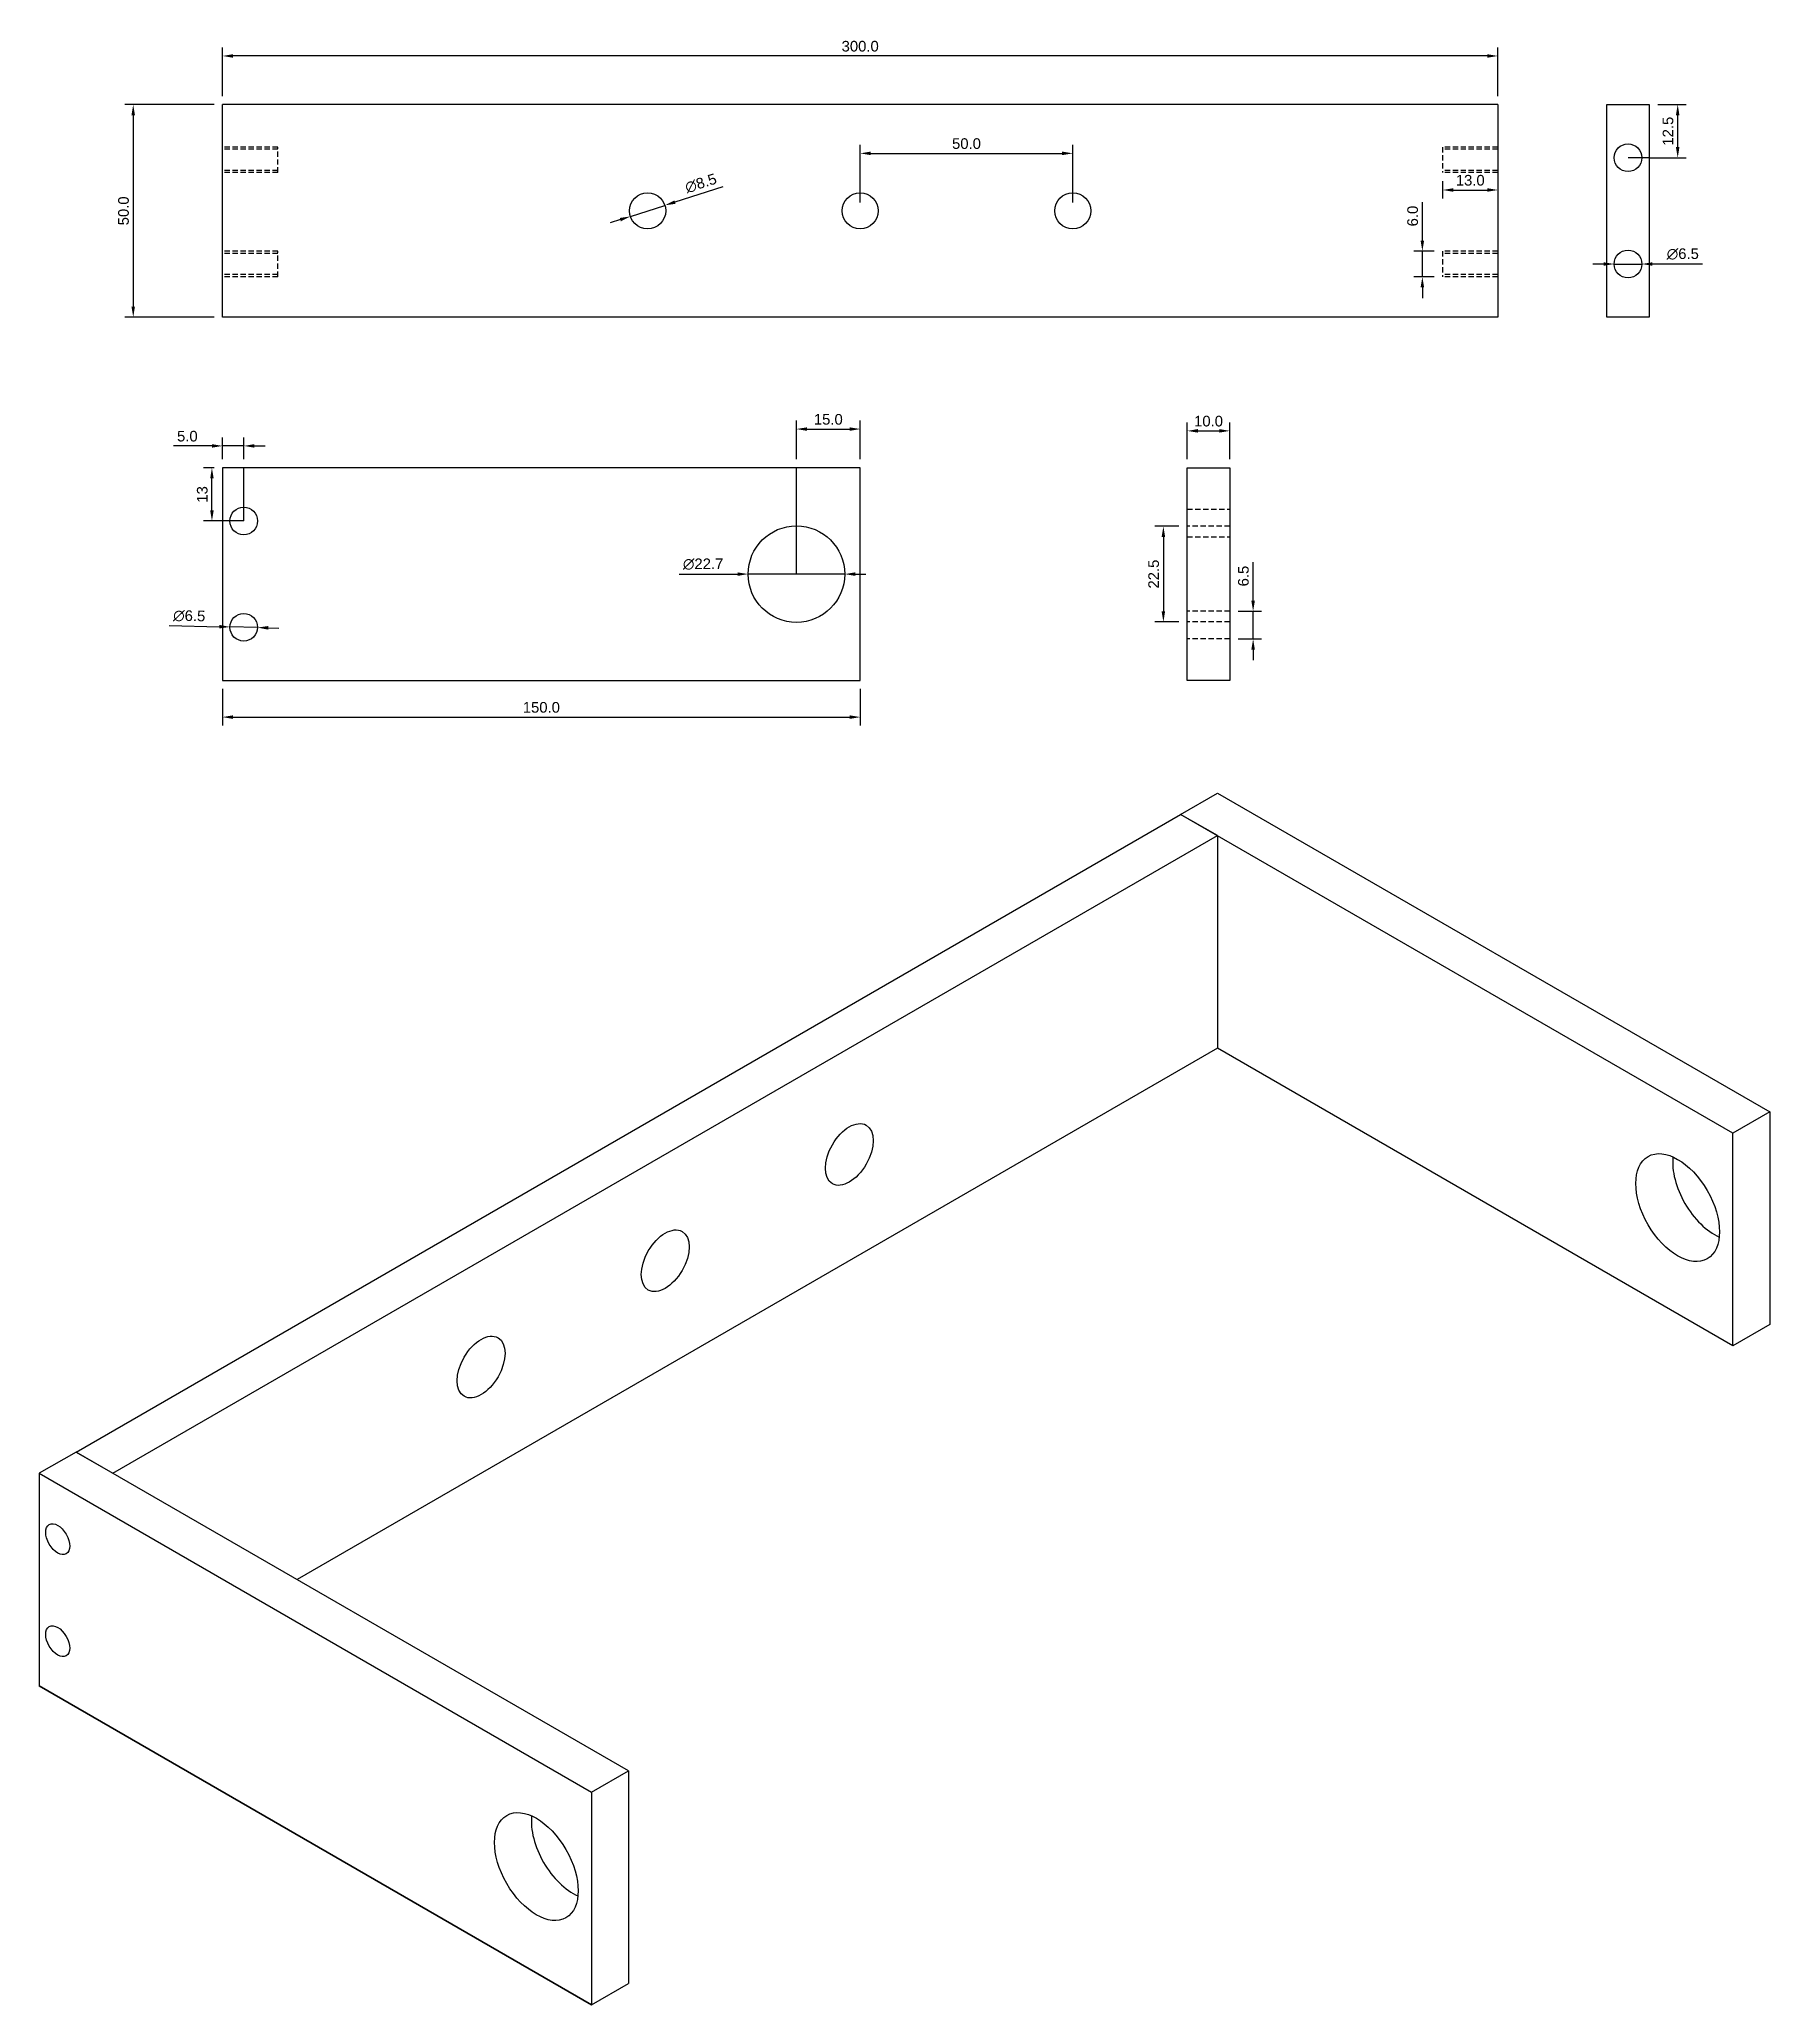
# Model space of a CAD drawing. Extents: x 231 to 638, y -228 to 234.
import ezdxf

# ---------------------------------------------------------------- set-up
doc = ezdxf.new("R2010")
doc.units = 0
doc.header["$LTSCALE"] = 5
doc.header["$PDMODE"] = 35
doc.linetypes.add('HIDDEN', pattern=[0.375, 0.25, -0.125])
doc.layers.get('Defpoints').update_dxf_attribs({"linetype": 'CONTINUOUS'})
for name, color, linetype in [('CONTORNO', 7, 'CONTINUOUS'), ('COTA', 1, 'CONTINUOUS'), ('Rosca', 30, 'HIDDEN'), ('TRACEJADO', 6, 'HIDDEN')]:
    doc.layers.add(name, color=color, linetype=linetype)
doc.styles.add('ROMANS', font='arial.ttf', dxfattribs={"height": 2.5})
doc.dimstyles.get("Standard").update_dxf_attribs({"dimtxt": 0.18, "dimasz": 0.18, "dimexe": 0.18, "dimexo": 0.0625, "dimgap": 0.09, "dimtad": 0, "dimtih": 1, "dimtoh": 1, "dimdec": 4, "dimzin": 0, "dimdsep": 46, "dimtxsty": 'Standard', "dimcen": 0.09, "dimadec": 0, "dimazin": 0, "dimtfac": 1, "dimtdec": 4, "dimtofl": 0, "dimtmove": 0, "dimatfit": 3, "dimfxl": 1, "dimtolj": 1, "dimtzin": 0, "dimarcsym": 0})

# ---------------------------------------------------------------- blocks, each defined once
blk = doc.blocks.new('*D14')
at = {"layer": 'COTA', "lineweight": -2, "transparency": 16777216}
for p, q in [((274.06, 220.97), (274.06, 232.41)), ((574.06, 220.97), (574.06, 232.41)), ((571.56, 230.41), (276.56, 230.41))]:
    blk.add_line(p, q, dxfattribs=at)
at = {"layer": 'COTA', "transparency": 16777216}
for points in [[(276.56, 230.83), (276.56, 229.99), (274.06, 230.41)], [(571.56, 230.83), (571.56, 229.99), (574.06, 230.41)]]:
    blk.add_solid(points, dxfattribs=at)
at = {"layer": 'Defpoints', "color": 0, "transparency": 16777216}
for p in [(274.06, 230.41), (274.06, 218.97), (574.06, 218.97)]:
    blk.add_point(p, dxfattribs=at)
at = {"layer": 'COTA', "transparency": 16777216, "insert": (424.06, 232.69), "char_height": 2.5, "attachment_point": 5, "style": 'ROMANS'}
blk.add_mtext('\\A1;300.0', dxfattribs=at)
blk = doc.blocks.new('*D17')
at = {"layer": 'COTA', "lineweight": -2, "transparency": 16777216}
for p, q in [((424.06, 195.97), (424.06, 209.5)), ((474.06, 195.97), (474.06, 209.5)), ((426.56, 207.5), (471.56, 207.5))]:
    blk.add_line(p, q, dxfattribs=at)
at = {"layer": 'COTA', "transparency": 16777216}
for points in [[(426.56, 207.92), (426.56, 207.08), (424.06, 207.5)], [(471.56, 207.92), (471.56, 207.08), (474.06, 207.5)]]:
    blk.add_solid(points, dxfattribs=at)
at = {"layer": 'Defpoints', "color": 0, "transparency": 16777216}
for p in [(474.06, 207.5), (424.06, 193.97), (474.06, 193.97)]:
    blk.add_point(p, dxfattribs=at)
at = {"layer": 'COTA', "transparency": 16777216, "insert": (449.06, 209.78), "char_height": 2.5, "attachment_point": 5, "style": 'ROMANS'}
blk.add_mtext('\\A1;50.0', dxfattribs=at)
blk = doc.blocks.new('*D19')
at = {"layer": 'COTA', "lineweight": -2, "transparency": 16777216}
for p, q in [((272.06, 218.97), (251.06, 218.97)), ((253.06, 216.47), (253.06, 171.47)), ((272.06, 168.97), (251.06, 168.97))]:
    blk.add_line(p, q, dxfattribs=at)
at = {"layer": 'COTA', "transparency": 16777216}
for points in [[(252.64, 216.47), (253.47, 216.47), (253.06, 218.97)], [(252.64, 171.47), (253.47, 171.47), (253.06, 168.97)]]:
    blk.add_solid(points, dxfattribs=at)
at = {"layer": 'Defpoints', "color": 0, "transparency": 16777216}
for p in [(274.06, 218.97), (253.06, 168.97), (274.06, 168.97)]:
    blk.add_point(p, dxfattribs=at)
at = {"layer": 'COTA', "transparency": 16777216, "insert": (250.78, 193.97), "char_height": 2.5, "attachment_point": 5, "rotation": 90, "style": 'ROMANS'}
blk.add_mtext('\\A1;50.0', dxfattribs=at)
blk = doc.blocks.new('*D21')
at = {"layer": 'COTA', "lineweight": -2, "transparency": 16777216}
for p, q in [((611.67, 218.97), (618.36, 218.97)), ((616.36, 208.97), (616.36, 216.47)), ((611.67, 206.47), (618.36, 206.47))]:
    blk.add_line(p, q, dxfattribs=at)
at = {"layer": 'COTA', "transparency": 16777216}
for points in [[(615.94, 216.47), (616.77, 216.47), (616.36, 218.97)], [(615.94, 208.97), (616.77, 208.97), (616.36, 206.47)]]:
    blk.add_solid(points, dxfattribs=at)
at = {"layer": 'Defpoints', "color": 0, "transparency": 16777216}
for p in [(609.67, 218.97), (616.36, 218.97), (609.67, 206.47)]:
    blk.add_point(p, dxfattribs=at)
at = {"layer": 'COTA', "transparency": 16777216, "insert": (614.08, 212.72), "char_height": 2.5, "attachment_point": 5, "rotation": 90, "style": 'ROMANS'}
blk.add_mtext('\\A1;12.5', dxfattribs=at)
blk = doc.blocks.new('*D24')
at = {"layer": 'COTA', "lineweight": -2, "transparency": 16777216}
for p, q in [((556.3, 186.97), (556.3, 196.03)), ((559.06, 184.47), (554.3, 184.47)), ((556.3, 178.47), (556.3, 184.47)), ((559.06, 178.47), (554.3, 178.47)), ((556.3, 175.97), (556.3, 173.47))]:
    blk.add_line(p, q, dxfattribs=at)
at = {"layer": 'COTA', "transparency": 16777216}
for points in [[(555.88, 186.97), (556.71, 186.97), (556.3, 184.47)], [(555.88, 175.97), (556.71, 175.97), (556.3, 178.47)]]:
    blk.add_solid(points, dxfattribs=at)
at = {"layer": 'Defpoints', "color": 0, "transparency": 16777216}
for p in [(556.3, 184.47), (561.06, 184.47), (561.06, 178.47)]:
    blk.add_point(p, dxfattribs=at)
at = {"layer": 'COTA', "transparency": 16777216, "insert": (554.02, 192.75), "char_height": 2.5, "attachment_point": 5, "rotation": 90, "style": 'ROMANS'}
blk.add_mtext('\\A1;6.0', dxfattribs=at)
blk = doc.blocks.new('*D26')
at = {"layer": 'COTA', "lineweight": -2, "transparency": 16777216}
for p, q in [((561.06, 200.97), (561.06, 196.88)), ((563.56, 198.88), (571.56, 198.88)), ((574.06, 200.97), (574.06, 196.88))]:
    blk.add_line(p, q, dxfattribs=at)
at = {"layer": 'COTA', "transparency": 16777216}
for points in [[(563.56, 199.3), (563.56, 198.47), (561.06, 198.88)], [(571.56, 199.3), (571.56, 198.47), (574.06, 198.88)]]:
    blk.add_solid(points, dxfattribs=at)
at = {"layer": 'Defpoints', "color": 0, "transparency": 16777216}
for p in [(561.06, 202.97), (574.06, 202.97), (574.06, 198.88)]:
    blk.add_point(p, dxfattribs=at)
at = {"layer": 'COTA', "transparency": 16777216, "insert": (567.56, 201.16), "char_height": 2.5, "attachment_point": 5, "style": 'ROMANS'}
blk.add_mtext('\\A1;13.0', dxfattribs=at)
blk = doc.blocks.new('*D27')
at = {"layer": 'COTA', "lineweight": -2, "transparency": 16777216}
for p, q in [((272.06, 133.53), (269.57, 133.53)), ((271.57, 123.53), (271.57, 131.03)), ((272.06, 121.03), (269.57, 121.03))]:
    blk.add_line(p, q, dxfattribs=at)
at = {"layer": 'COTA', "transparency": 16777216}
for points in [[(271.16, 131.03), (271.99, 131.03), (271.57, 133.53)], [(271.16, 123.53), (271.99, 123.53), (271.57, 121.03)]]:
    blk.add_solid(points, dxfattribs=at)
at = {"layer": 'Defpoints', "color": 0, "transparency": 16777216}
for p in [(271.57, 133.53), (274.06, 133.53), (274.06, 121.03)]:
    blk.add_point(p, dxfattribs=at)
at = {"layer": 'COTA', "transparency": 16777216, "insert": (269.3, 127.28), "char_height": 2.5, "attachment_point": 5, "rotation": 90, "style": 'ROMANS'}
blk.add_mtext('\\A1;13', dxfattribs=at)
blk = doc.blocks.new('*D29')
at = {"layer": 'COTA', "lineweight": -2, "transparency": 16777216}
for p, q in [((274.06, 81.53), (274.06, 72.89)), ((424.06, 81.53), (424.06, 72.89)), ((276.56, 74.89), (421.56, 74.89))]:
    blk.add_line(p, q, dxfattribs=at)
at = {"layer": 'COTA', "transparency": 16777216}
for points in [[(276.56, 75.31), (276.56, 74.47), (274.06, 74.89)], [(421.56, 75.31), (421.56, 74.47), (424.06, 74.89)]]:
    blk.add_solid(points, dxfattribs=at)
at = {"layer": 'Defpoints', "color": 0, "transparency": 16777216}
for p in [(274.06, 83.53), (424.06, 83.53), (424.06, 74.89)]:
    blk.add_point(p, dxfattribs=at)
at = {"layer": 'COTA', "transparency": 16777216, "insert": (349.06, 77.17), "char_height": 2.5, "attachment_point": 5, "style": 'ROMANS'}
blk.add_mtext('\\A1;150.0', dxfattribs=at)
blk = doc.blocks.new('*D32')
at = {"layer": 'COTA', "lineweight": -2, "transparency": 16777216}
for p, q in [((391.72, 199.63), (380.49, 196.03)), ((370.02, 192.67), (378.11, 195.27)), ((367.64, 191.91), (365.26, 191.14))]:
    blk.add_line(p, q, dxfattribs=at)
at = {"layer": 'COTA', "transparency": 16777216}
for points in [[(380.36, 196.43), (380.62, 195.63), (378.11, 195.27)], [(367.51, 192.3), (367.76, 191.51), (370.02, 192.67)]]:
    blk.add_solid(points, dxfattribs=at)
at = {"layer": 'Defpoints', "color": 0, "transparency": 16777216}
for p in [(378.11, 195.27), (370.02, 192.67)]:
    blk.add_point(p, dxfattribs=at)
at = {"layer": 'COTA', "transparency": 16777216, "insert": (386.58, 200.45), "char_height": 2.5, "attachment_point": 5, "rotation": 17.7841, "style": 'ROMANS'}
blk.add_mtext('\\A1;∅8.5', dxfattribs=at)
blk = doc.blocks.new('*D34')
at = {"layer": 'COTA', "lineweight": -2, "transparency": 16777216}
for p, q in [((598.92, 181.47), (596.42, 181.47)), ((601.42, 181.47), (607.92, 181.47)), ((622.21, 181.47), (610.42, 181.47))]:
    blk.add_line(p, q, dxfattribs=at)
at = {"layer": 'COTA', "transparency": 16777216}
for points in [[(598.92, 181.89), (598.92, 181.05), (601.42, 181.47)], [(610.42, 181.89), (610.42, 181.05), (607.92, 181.47)]]:
    blk.add_solid(points, dxfattribs=at)
at = {"layer": 'Defpoints', "color": 0, "transparency": 16777216}
for p in [(601.42, 181.47), (607.92, 181.47)]:
    blk.add_point(p, dxfattribs=at)
at = {"layer": 'COTA', "transparency": 16777216, "insert": (617.56, 183.82), "char_height": 2.5, "attachment_point": 5, "style": 'ROMANS'}
blk.add_mtext('\\A1;∅6.5', dxfattribs=at)
blk = doc.blocks.new('*D36')
at = {"layer": 'COTA', "lineweight": -2, "transparency": 16777216}
for p, q in [((261.53, 96.44), (273.32, 96.16)), ((282.31, 95.95), (275.82, 96.1)), ((284.81, 95.89), (287.31, 95.83))]:
    blk.add_line(p, q, dxfattribs=at)
at = {"layer": 'COTA', "transparency": 16777216}
for points in [[(273.33, 96.58), (273.31, 95.74), (275.82, 96.1)], [(284.82, 96.31), (284.8, 95.47), (282.31, 95.95)]]:
    blk.add_solid(points, dxfattribs=at)
at = {"layer": 'Defpoints', "color": 0, "transparency": 16777216}
for p in [(275.82, 96.1), (282.31, 95.95)]:
    blk.add_point(p, dxfattribs=at)
at = {"layer": 'COTA', "transparency": 16777216, "insert": (266.23, 98.67), "char_height": 2.5, "attachment_point": 5, "rotation": 358.6555, "style": 'ROMANS'}
blk.add_mtext('\\A1;∅6.5', dxfattribs=at)
blk = doc.blocks.new('*D37')
at = {"layer": 'COTA', "lineweight": -2, "transparency": 16777216}
for p, q in [((516.49, 102.28), (516.49, 111.36)), ((513, 99.78), (518.49, 99.78)), ((516.49, 93.28), (516.49, 99.78)), ((513, 93.28), (518.49, 93.28)), ((516.49, 90.78), (516.49, 88.28))]:
    blk.add_line(p, q, dxfattribs=at)
at = {"layer": 'COTA', "transparency": 16777216}
for points in [[(516.07, 102.28), (516.9, 102.28), (516.49, 99.78)], [(516.07, 90.78), (516.9, 90.78), (516.49, 93.28)]]:
    blk.add_solid(points, dxfattribs=at)
at = {"layer": 'Defpoints', "color": 0, "transparency": 16777216}
for p in [(511, 99.78), (516.49, 99.78), (511, 93.28)]:
    blk.add_point(p, dxfattribs=at)
at = {"layer": 'COTA', "transparency": 16777216, "insert": (514.21, 108.07), "char_height": 2.5, "attachment_point": 5, "rotation": 90, "style": 'ROMANS'}
blk.add_mtext('\\A1;6.5', dxfattribs=at)
blk = doc.blocks.new('*D38')
at = {"layer": 'COTA', "lineweight": -2, "transparency": 16777216}
for p, q in [((499, 119.78), (493.38, 119.78)), ((495.38, 117.28), (495.38, 99.78)), ((499, 97.28), (493.38, 97.28))]:
    blk.add_line(p, q, dxfattribs=at)
at = {"layer": 'COTA', "transparency": 16777216}
for points in [[(494.96, 117.28), (495.79, 117.28), (495.38, 119.78)], [(494.96, 99.78), (495.79, 99.78), (495.38, 97.28)]]:
    blk.add_solid(points, dxfattribs=at)
at = {"layer": 'Defpoints', "color": 0, "transparency": 16777216}
for p in [(501, 119.78), (495.38, 97.28), (501, 97.28)]:
    blk.add_point(p, dxfattribs=at)
at = {"layer": 'COTA', "transparency": 16777216, "insert": (493.1, 108.53), "char_height": 2.5, "attachment_point": 5, "rotation": 90, "style": 'ROMANS'}
blk.add_mtext('\\A1;22.5', dxfattribs=at)
blk = doc.blocks.new('*D39')
at = {"layer": 'COTA', "lineweight": -2, "transparency": 16777216}
for p, q in [((501, 135.53), (501, 144.22)), ((511, 135.53), (511, 144.22)), ((503.5, 142.22), (508.5, 142.22))]:
    blk.add_line(p, q, dxfattribs=at)
at = {"layer": 'COTA', "transparency": 16777216}
for points in [[(503.5, 142.64), (503.5, 141.81), (501, 142.22)], [(508.5, 142.64), (508.5, 141.81), (511, 142.22)]]:
    blk.add_solid(points, dxfattribs=at)
at = {"layer": 'Defpoints', "color": 0, "transparency": 16777216}
for p in [(511, 142.22), (501, 133.53), (511, 133.53)]:
    blk.add_point(p, dxfattribs=at)
at = {"layer": 'COTA', "transparency": 16777216, "insert": (506, 144.5), "char_height": 2.5, "attachment_point": 5, "style": 'ROMANS'}
blk.add_mtext('\\A1;10.0', dxfattribs=at)
blk = doc.blocks.new('*D40')
at = {"layer": 'COTA', "lineweight": -2, "transparency": 16777216}
for p, q in [((409.06, 135.53), (409.06, 144.65)), ((424.06, 135.53), (424.06, 144.65)), ((411.56, 142.65), (421.56, 142.65))]:
    blk.add_line(p, q, dxfattribs=at)
at = {"layer": 'COTA', "transparency": 16777216}
for points in [[(411.56, 143.06), (411.56, 142.23), (409.06, 142.65)], [(421.56, 143.06), (421.56, 142.23), (424.06, 142.65)]]:
    blk.add_solid(points, dxfattribs=at)
at = {"layer": 'Defpoints', "color": 0, "transparency": 16777216}
for p in [(424.06, 142.65), (409.06, 133.53), (424.06, 133.53)]:
    blk.add_point(p, dxfattribs=at)
at = {"layer": 'COTA', "transparency": 16777216, "insert": (416.56, 144.92), "char_height": 2.5, "attachment_point": 5, "style": 'ROMANS'}
blk.add_mtext('\\A1;15.0', dxfattribs=at)
blk = doc.blocks.new('*D41')
at = {"layer": 'COTA', "lineweight": -2, "transparency": 16777216}
for p, q in [((274.06, 135.53), (274.06, 140.68)), ((279.06, 135.53), (279.06, 140.68)), ((271.56, 138.68), (262.52, 138.68)), ((279.06, 138.68), (274.06, 138.68)), ((281.56, 138.68), (284.06, 138.68))]:
    blk.add_line(p, q, dxfattribs=at)
at = {"layer": 'COTA', "transparency": 16777216}
for points in [[(271.56, 139.1), (271.56, 138.27), (274.06, 138.68)], [(281.56, 139.1), (281.56, 138.27), (279.06, 138.68)]]:
    blk.add_solid(points, dxfattribs=at)
at = {"layer": 'Defpoints', "color": 0, "transparency": 16777216}
for p in [(274.06, 138.68), (274.06, 133.53), (279.06, 133.53)]:
    blk.add_point(p, dxfattribs=at)
at = {"layer": 'COTA', "transparency": 16777216, "insert": (265.79, 140.96), "char_height": 2.5, "attachment_point": 5, "style": 'ROMANS'}
blk.add_mtext('\\A1;5.0', dxfattribs=at)
blk = doc.blocks.new('*D42')
at = {"layer": 'COTA', "lineweight": -2, "transparency": 16777216}
for p, q in [((381.5, 108.53), (395.21, 108.53)), ((420.41, 108.53), (397.71, 108.53)), ((422.91, 108.53), (425.41, 108.53))]:
    blk.add_line(p, q, dxfattribs=at)
at = {"layer": 'COTA', "transparency": 16777216}
for points in [[(395.21, 108.94), (395.21, 108.11), (397.71, 108.53)], [(422.91, 108.94), (422.91, 108.11), (420.41, 108.53)]]:
    blk.add_solid(points, dxfattribs=at)
at = {"layer": 'Defpoints', "color": 0, "transparency": 16777216}
for p in [(397.71, 108.53), (420.41, 108.53)]:
    blk.add_point(p, dxfattribs=at)
at = {"layer": 'COTA', "transparency": 16777216, "insert": (387.11, 110.87), "char_height": 2.5, "attachment_point": 5, "style": 'ROMANS'}
blk.add_mtext('\\A1;∅22.7', dxfattribs=at)

msp = doc.modelspace()

# ---------------------------------------------------------------- linework, layer by layer
at = {"layer": 'CONTORNO'}
for p, q in [((274.06, 168.97), (274.06, 218.97)), ((574.06, 218.97), (274.06, 218.97)), ((574.06, 218.97), (574.06, 168.97)), ((599.67, 168.97), (599.67, 218.97)), ((599.67, 218.97), (609.67, 218.97)), ((609.67, 218.97), (609.67, 168.97)), ((574.06, 168.97), (274.06, 168.97)), ((609.67, 168.97), (599.67, 168.97)), ((274.06, 133.53), (274.06, 83.53)), ((424.06, 133.53), (274.06, 133.53)), ((424.06, 83.53), (424.06, 133.53)), ((501, 83.53), (501, 133.53)), ((501, 133.53), (511, 133.53)), ((511, 133.53), (511, 83.53)), ((274.06, 83.53), (424.06, 83.53)), ((511, 83.53), (501, 83.53)), ((499.43, 52.01), (508.09, 57.01)), ((508.09, 57.01), (638, -17.99)), ((239.63, -97.99), (499.43, 52.01)), ((508.09, 47.01), (499.43, 52.01)), ((629.34, -22.99), (499.43, 52.01)), ((248.29, -102.99), (508.09, 47.01)), ((508.09, 47.01), (508.09, -2.99)), ((508.09, -2.99), (291.59, -127.99)), ((629.34, -72.99), (508.09, -2.99)), ((638, -17.99), (629.34, -22.99)), ((638, -17.99), (638, -67.99)), ((629.34, -72.99), (629.34, -22.99)), ((638, -67.99), (629.34, -72.99)), ((239.63, -97.99), (230.97, -102.99)), ((239.63, -97.99), (248.29, -102.99)), ((369.53, -172.99), (239.63, -97.99)), ((230.97, -102.99), (230.97, -152.99)), ((230.97, -102.99), (360.87, -177.99)), ((360.87, -227.99), (230.97, -152.99)), ((230.97, -152.99), (360.87, -227.99)), ((360.87, -177.99), (369.53, -172.99)), ((369.53, -172.99), (369.53, -222.99)), ((360.87, -177.99), (360.87, -227.99)), ((360.87, -227.99), (369.53, -222.99))]:
    msp.add_line(p, q, dxfattribs=at)
for centre, radius in [((604.67, 206.47), 3.25), ((374.06, 193.97), 4.25), ((424.06, 193.97), 4.25), ((474.06, 193.97), 4.25), ((604.67, 181.47), 3.25), ((279.06, 121.03), 3.25), ((409.06, 108.53), 11.35), ((279.06, 96.03), 3.25)]:
    msp.add_circle(centre, radius, dxfattribs=at)
for centre, major_axis in [((421.49, -27.99), (-3.98, -6.89)), ((616.35, -40.49), (6.95, -12.04)), ((378.19, -52.99), (-3.98, -6.89)), ((334.89, -77.99), (-3.98, -6.89)), ((235.3, -118.49), (1.99, -3.45)), ((235.3, -142.49), (1.99, -3.45)), ((347.88, -195.49), (6.95, -12.04))]:
    msp.add_ellipse(centre, major_axis=major_axis, ratio=0.57735, dxfattribs=at)
for centre in [(625.01, -35.49), (356.54, -190.49)]:
    msp.add_ellipse(centre, major_axis=(6.95, -12.04), ratio=0.57735, start_param=3.814167, end_param=5.610611, dxfattribs=at)
at = {"layer": 'COTA'}
for p, q in [((607.92, 206.47), (604.67, 206.47)), ((609.67, 206.47), (607.92, 206.47)), ((609.67, 206.47), (612.88, 206.47)), ((279.06, 124.28), (279.06, 133.53)), ((409.06, 119.88), (409.06, 133.53)), ((274.06, 121.03), (271.57, 121.03)), ((275.81, 121.03), (274.06, 121.03)), ((279.06, 121.03), (275.81, 121.03)), ((279.06, 121.03), (279.06, 124.28)), ((409.06, 108.53), (409.06, 119.88))]:
    msp.add_line(p, q, dxfattribs=at)
at = {"layer": 'Rosca'}
for p, q in [((287.06, 208.47), (274.06, 208.47)), ((574.06, 208.47), (561.06, 208.47)), ((287.06, 203.47), (274.06, 203.47)), ((574.06, 203.47), (561.06, 203.47)), ((287.06, 183.97), (274.06, 183.97)), ((574.06, 183.97), (561.06, 183.97)), ((287.06, 178.97), (274.06, 178.97)), ((574.06, 178.97), (561.06, 178.97))]:
    msp.add_line(p, q, dxfattribs=at)
at = {"layer": 'TRACEJADO'}
for p, q in [((287.06, 208.97), (274.06, 208.97)), ((287.06, 202.97), (287.06, 208.97)), ((561.06, 208.97), (561.06, 202.97)), ((574.06, 208.97), (561.06, 208.97)), ((287.06, 202.97), (274.06, 202.97)), ((574.06, 202.97), (561.06, 202.97)), ((287.06, 184.47), (274.06, 184.47)), ((287.06, 178.47), (287.06, 184.47)), ((574.06, 184.47), (561.06, 184.47)), ((561.06, 184.47), (561.06, 178.47)), ((287.06, 178.47), (274.06, 178.47)), ((574.06, 178.47), (561.06, 178.47)), ((501, 123.78), (511, 123.78)), ((511, 119.78), (501, 119.78)), ((501, 117.28), (511, 117.28)), ((511, 99.78), (501, 99.78)), ((511, 97.28), (501, 97.28)), ((511, 93.28), (501, 93.28))]:
    msp.add_line(p, q, dxfattribs=at)

# ---------------------------------------------------------------- dimensions: what is measured, and where the dimension line sits
at = {"layer": 'COTA'}
for base, p1, p2, picture, middle in [((274.06, 230.41), (574.06, 218.97), (274.06, 218.97), '*D14', (424.06, 232.69)), ((474.06, 207.5), (424.06, 193.97), (474.06, 193.97), '*D17', (449.06, 209.78)), ((574.06, 198.88), (561.06, 202.97), (574.06, 202.97), '*D26', (567.56, 201.16)), ((424.06, 142.65), (409.06, 133.53), (424.06, 133.53), '*D40', (416.56, 144.92)), ((511, 142.22), (501, 133.53), (511, 133.53), '*D39', (506, 144.5)), ((274.06, 138.68), (279.06, 133.53), (274.06, 133.53), '*D41', (265.79, 140.96)), ((424.06, 74.89), (274.06, 83.53), (424.06, 83.53), '*D29', (349.06, 77.17))]:
    dim = msp.add_linear_dim(base=base, p1=p1, p2=p2, dimstyle='Standard', override={"dimtxt": 2, "dimasz": 2.5, "dimexe": 2, "dimexo": 2, "dimgap": 1, "dimtad": 1, "dimtih": 0, "dimtoh": 0, "dimdec": 1, "dimtxsty": 'ROMANS', "dimcen": 0, "dimclrd": 256, "dimclre": 256, "dimclrt": 256, "dimtdec": 0, "dimtofl": 1}, dxfattribs=at)
    dim.commit()
    dim.dimension.update_dxf_attribs({"geometry": picture, "text_midpoint": middle})
for base, p1, p2, override, picture, middle in [((253.06, 168.97), (274.06, 218.97), (274.06, 168.97), {"dimtxt": 2, "dimasz": 2.5, "dimexe": 2, "dimexo": 2, "dimgap": 1, "dimtad": 1, "dimtih": 0, "dimtoh": 0, "dimdec": 1, "dimtxsty": 'ROMANS', "dimcen": 0, "dimclrd": 256, "dimclre": 256, "dimclrt": 256, "dimtdec": 0, "dimtofl": 1}, '*D19', (250.78, 193.97)), ((616.36, 218.97), (609.67, 206.47), (609.67, 218.97), {"dimtxt": 2, "dimasz": 2.5, "dimexe": 2, "dimexo": 2, "dimgap": 1, "dimtad": 1, "dimtih": 0, "dimtoh": 0, "dimdec": 1, "dimtxsty": 'ROMANS', "dimcen": 0, "dimclrd": 256, "dimclre": 256, "dimclrt": 256, "dimtdec": 0, "dimtofl": 1}, '*D21', (614.08, 212.72)), ((556.3, 184.47), (561.06, 178.47), (561.06, 184.47), {"dimtxt": 2, "dimasz": 2.5, "dimexe": 2, "dimexo": 2, "dimgap": 1, "dimtad": 1, "dimtih": 0, "dimtoh": 0, "dimdec": 1, "dimtxsty": 'ROMANS', "dimcen": 0, "dimclrd": 256, "dimclre": 256, "dimclrt": 256, "dimtdec": 0, "dimtofl": 1}, '*D24', (554.02, 192.75)), ((271.57359802, 133.52586318), (274.06438307, 121.02586318), (274.06438307, 133.52586318), {"dimtxt": 2, "dimasz": 2.5, "dimexe": 2, "dimexo": 2, "dimgap": 1, "dimtad": 1, "dimtih": 0, "dimtoh": 0, "dimdec": 0, "dimtxsty": 'ROMANS', "dimcen": 0, "dimclrd": 256, "dimclre": 256, "dimclrt": 256, "dimtdec": 0, "dimtofl": 1}, '*D27', (269.29631289, 127.27586318)), ((495.38, 97.28), (501, 119.78), (501, 97.28), {"dimtxt": 2, "dimasz": 2.5, "dimexe": 2, "dimexo": 2, "dimgap": 1, "dimtad": 1, "dimtih": 0, "dimtoh": 0, "dimdec": 1, "dimtxsty": 'ROMANS', "dimcen": 0, "dimclrd": 256, "dimclre": 256, "dimclrt": 256, "dimtdec": 0, "dimtofl": 1}, '*D38', (493.1, 108.53)), ((516.49, 99.78), (511, 93.28), (511, 99.78), {"dimtxt": 2, "dimasz": 2.5, "dimexe": 2, "dimexo": 2, "dimgap": 1, "dimtad": 1, "dimtih": 0, "dimtoh": 0, "dimdec": 1, "dimtxsty": 'ROMANS', "dimcen": 0, "dimclrd": 256, "dimclre": 256, "dimclrt": 256, "dimtdec": 0, "dimtofl": 1}, '*D37', (514.21, 108.07))]:
    dim = msp.add_linear_dim(base=base, p1=p1, p2=p2, angle=90, dimstyle='Standard', override=override, dxfattribs=at)
    dim.commit()
    dim.dimension.update_dxf_attribs({"geometry": picture, "text_midpoint": middle})
for p1, p2, picture, middle in [((370.02, 192.67), (378.11, 195.27), '*D32', (386.58, 200.45)), ((601.42, 181.47), (607.92, 181.47), '*D34', (617.56, 183.82)), ((420.41, 108.53), (397.71, 108.53), '*D42', (387.11, 110.87)), ((282.31, 95.95), (275.82, 96.1), '*D36', (266.23, 98.67))]:
    dim = msp.add_diameter_dim_2p(p1=p1, p2=p2, dimstyle='Standard', override={"dimtxt": 2, "dimasz": 2.5, "dimexe": 2, "dimexo": 2, "dimgap": 1, "dimtad": 1, "dimtih": 0, "dimtoh": 0, "dimdec": 1, "dimtxsty": 'ROMANS', "dimcen": 0, "dimclrd": 256, "dimclre": 256, "dimclrt": 256, "dimtdec": 0, "dimtofl": 1}, dxfattribs=at)
    dim.commit()
    dim.dimension.update_dxf_attribs({"geometry": picture, "text_midpoint": middle})

doc.saveas('drawing.dxf')
